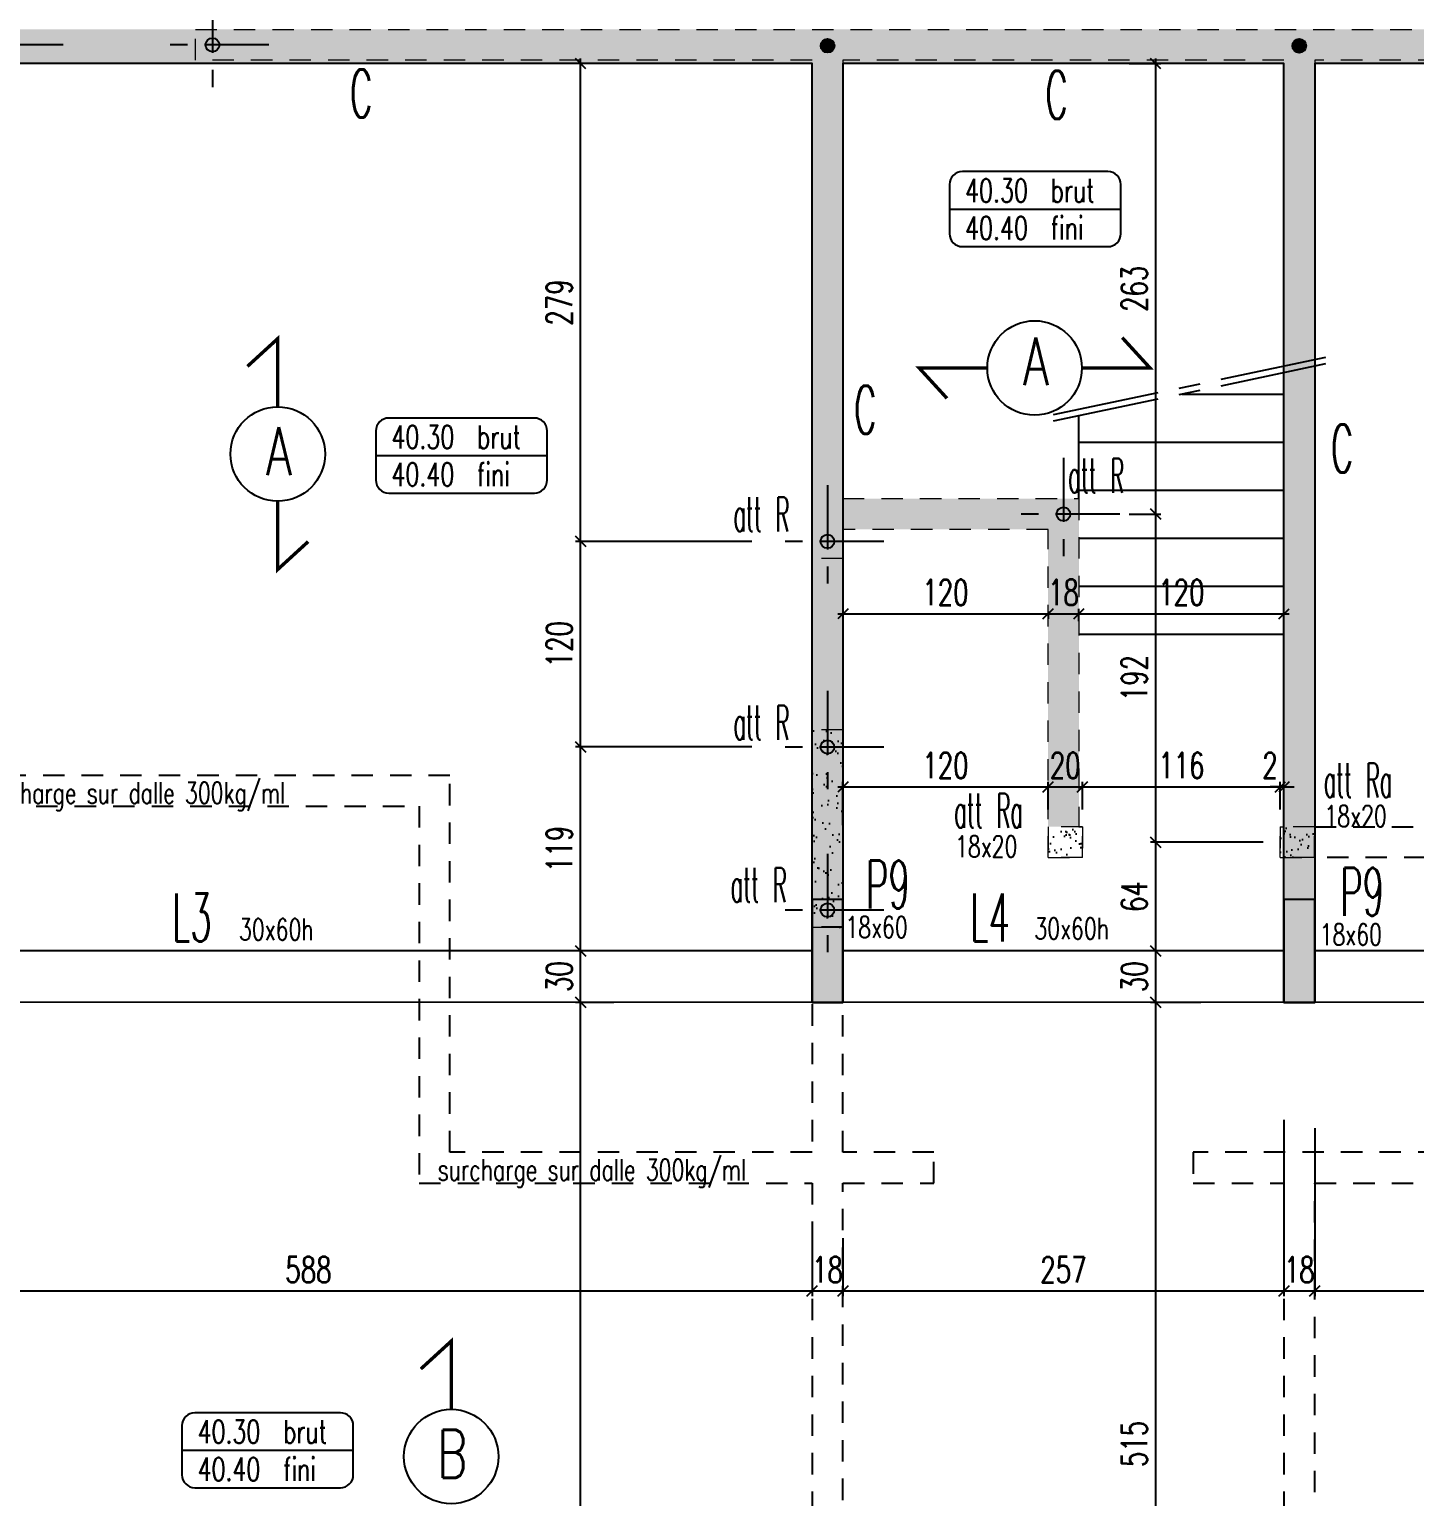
# Model space of a CAD drawing. Extents: x 308 to 437, y -199 to -146.
# Drawn here: x 383.48 to 391.57, y -173.43 to -164.86 of the extents above; entities that cross this region are included whole.
import ezdxf
from ezdxf.enums import TextEntityAlignment as Align

# ---------------------------------------------------------------- set-up
doc = ezdxf.new("R2010")
doc.units = 0
doc.header["$LTSCALE"] = 0.5
doc.header["$MEASUREMENT"] = 0
for name, pattern in [('AXES', [2, 1.25, -0.25, 0.25, -0.25]), ('AXES2', [1.125, 0.75, -0.125, 0.125, -0.125]), ('CACHE', [0.375, 0.25, -0.125]), ('DISCONTINU2', [0.375, 0.25, -0.125])]:
    doc.linetypes.add(name, pattern=pattern)
doc.layers.get('DEFPOINTS').update_dxf_attribs({"linetype": 'CONTINUOUS'})
for name, color, linetype in [('1_AJSA_circulv', 142, 'CONTINUOUS'), ('AXES', 6, 'AXES2'), ('COTATION', 7, 'CONTINUOUS'), ('HABILLAGE', 7, 'CONTINUOUS'), ('MURS', 3, 'CONTINUOUS'), ('PLANCHER', 7, 'CONTINUOUS'), ('POCHAGE', 254, 'CONTINUOUS'), ('POTEAUX', 1, 'CONTINUOUS'), ('POUTRES', 2, 'CONTINUOUS'), ('RAID', 1, 'CONTINUOUS'), ('RDC', 7, 'DISCONTINU2'), ('REPERAGE', 4, 'CONTINUOUS'), ('REPERE-CHAI', 4, 'CONTINUOUS'), ('REPERE-POT', 4, 'CONTINUOUS'), ('REPERE-POUT', 4, 'CONTINUOUS'), ('REPERE-RAID', 4, 'CONTINUOUS'), ('TPFI cloisonsSAAD', 4, 'CONTINUOUS')]:
    doc.layers.add(name, color=color, linetype=linetype)
doc.styles.add('ROMANS8', font='romans.shx', dxfattribs={"width": 0.7})
doc.styles.get("Standard").update_dxf_attribs({"font": 'txt.shx'})
doc.dimstyles.new('COT50 cm', dxfattribs={"dimtxt": 0.15, "dimasz": 0.06, "dimexe": 0.03, "dimexo": 0.1, "dimgap": 0.05, "dimtad": 1, "dimdec": 0, "dimlfac": 100, "dimzin": 0, "dimdsep": 46, "dimtxsty": 'ROMANS8', "dimblk1": 'OBLIQUE', "dimblk2": 'OBLIQUE', "dimsah": 1, "dimcen": 0.03, "dimdle": 0.03, "dimclrt": 1, "dimadec": 0, "dimazin": 0, "dimtfac": 1, "dimtdec": 0, "dimtmove": 0, "dimatfit": 3, "dimfxl": 0, "dimtolj": 1, "dimtzin": 0, "dimlwd": -1, "dimlwe": -1, "dimarcsym": 0})
pattern_1 = [(37.5, (-513.79323, 160.44126), (-0.004409535, 0.134877664), [0, -0.1064, 0, -0.119, 0, -0.11375]), (7.5, (-513.79323, 160.44126), (0.12388437, 0.197550225), [0, -0.0574, 0, -0.0959, 0, -0.03675]), (327.5, (-513.87933, 160.44126), (0.21798993, 0.000396134), [0, -0.035, 0, -0.126, 0, -0.1645]), (317.5, (-513.87933, 160.44126), (0.21042886, 0.06143729), [0, -0.0175, 0, -0.0826, 0, -0.0945])]
pattern_2 = [(37.5, (-455.91923, 156.02126), (-0.004409535, 0.134877664), [0, -0.1064, 0, -0.119, 0, -0.11375]), (7.5, (-455.91923, 156.02126), (0.12388437, 0.197550225), [0, -0.0574, 0, -0.0959, 0, -0.03675]), (327.5, (-456.00533, 156.02126), (0.21798993, 0.000396134), [0, -0.035, 0, -0.126, 0, -0.1645]), (317.5, (-456.00533, 156.02126), (0.21042886, 0.06143729), [0, -0.0175, 0, -0.0826, 0, -0.0945])]

# ---------------------------------------------------------------- blocks, each defined once
blk = doc.blocks.new('139')
at = {"layer": 'HABILLAGE', "color": 7}
blk.add_line((-0.665, 0), (0.665, 0), dxfattribs=at)
at = {"layer": 'HABILLAGE'}
blk.add_lwpolyline([(-0.565, -0.291), (0.565, -0.291, 0.414214), (0.665, -0.191), (0.665, 0.191, 0.414214), (0.565, 0.291), (-0.565, 0.291, 0.414214), (-0.665, 0.191), (-0.665, -0.191, 0.414214)], format="xyb", close=True, dxfattribs=at)
at = {"layer": 'HABILLAGE', "color": 1, "width": 0.7}
for s, p in [('brut', (0.121, 0.054)), ('fini', (0.121, -0.237))]:
    blk.add_text(s, height=0.18, dxfattribs=at).set_placement(p)
for tag, p in [('NIVBRUT', (-0.543, 0.054)), ('NIVFINI', (-0.543, -0.237))]:
    blk.add_attdef(tag, p, '', height=0.18, dxfattribs=at)
blk = doc.blocks.new('_Oblique')
at = {"layer": 'COTATION', "color": 0, "lineweight": -2}
blk.add_line((-0.5, -0.5), (0.5, 0.5), dxfattribs=at)
blk = doc.blocks.new('*D899')
at = {"layer": 'COTATION', "color": 0, "transparency": 16777216}
for p, q in [((384.5227, -163.9856), (403.9997, -163.9856)), ((384.5527, -164.5643), (384.5527, -163.9556)), ((403.9697, -164.7613), (403.9697, -163.9556))]:
    blk.add_line(p, q, dxfattribs=at)
at = {"layer": 'DEFPOINTS', "color": 0, "transparency": 16777216}
for p in [(403.9697, -163.9856), (384.5527, -164.6643), (403.9697, -164.8613)]:
    blk.add_point(p, dxfattribs=at)
at = {"layer": 'COTATION', "color": 0, "transparency": 16777216, "xscale": 0.06, "yscale": 0.06, "zscale": 0.06, "rotation": 180}
blk.add_blockref('_Oblique', (384.5527, -163.9856), dxfattribs=at)
at = {"layer": 'COTATION', "color": 0, "transparency": 16777216, "xscale": 0.06, "yscale": 0.06, "zscale": 0.06}
blk.add_blockref('_Oblique', (403.9697, -163.9856), dxfattribs=at)
at = {"layer": 'COTATION', "color": 1, "transparency": 16777216, "insert": (394.2612, -163.8606), "char_height": 0.15, "attachment_point": 5, "style": 'ROMANS8'}
blk.add_mtext('\\A1;1942', dxfattribs=at)
blk = doc.blocks.new('*D1144')
at = {"layer": 'COTATION', "color": 0, "transparency": 16777216}
for p, q in [((386.7018, -176.7613), (386.7018, -170.5111)), ((386.8963, -170.5411), (386.6718, -170.5411)), ((387.1074, -176.7313), (386.6718, -176.7313))]:
    blk.add_line(p, q, dxfattribs=at)
at = {"layer": 'DEFPOINTS', "color": 0, "transparency": 16777216}
for p in [(386.7018, -170.5411), (386.9963, -170.5411), (387.2074, -176.7313)]:
    blk.add_point(p, dxfattribs=at)
at = {"layer": 'COTATION', "color": 0, "transparency": 16777216, "xscale": 0.06, "yscale": 0.06, "zscale": 0.06}
for p, rotation in [((386.7018, -170.5411), 90), ((386.7018, -176.7313), 270)]:
    blk.add_blockref('_Oblique', p, dxfattribs=dict(at, rotation=rotation))
at = {"layer": 'COTATION', "color": 1, "transparency": 16777216, "insert": (386.5768, -173.6362), "char_height": 0.15, "attachment_point": 5, "rotation": 90, "style": 'ROMANS8'}
blk.add_mtext('\\A1;619', dxfattribs=at)
blk = doc.blocks.new('*D1145')
at = {"layer": 'COTATION', "color": 0, "transparency": 16777216}
for p, q in [((387.0976, -170.2411), (386.6718, -170.2411)), ((386.7018, -170.5711), (386.7018, -170.2111)), ((386.8963, -170.5411), (386.6718, -170.5411))]:
    blk.add_line(p, q, dxfattribs=at)
at = {"layer": 'DEFPOINTS', "color": 0, "transparency": 16777216}
for p in [(386.7018, -170.2411), (387.1976, -170.2411), (386.9963, -170.5411)]:
    blk.add_point(p, dxfattribs=at)
at = {"layer": 'COTATION', "color": 0, "transparency": 16777216, "xscale": 0.06, "yscale": 0.06, "zscale": 0.06}
for p, rotation in [((386.7018, -170.2411), 90), ((386.7018, -170.5411), 270)]:
    blk.add_blockref('_Oblique', p, dxfattribs=dict(at, rotation=rotation))
at = {"layer": 'COTATION', "color": 1, "transparency": 16777216, "insert": (386.5768, -170.3911), "char_height": 0.15, "attachment_point": 5, "rotation": 90, "style": 'ROMANS8'}
blk.add_mtext('\\A1;30', dxfattribs=at)
blk = doc.blocks.new('*D1146')
at = {"layer": 'COTATION', "color": 0, "transparency": 16777216}
for p, q in [((387.7018, -169.0505), (386.6718, -169.0505)), ((386.7018, -170.2711), (386.7018, -169.0205)), ((387.0976, -170.2411), (386.6718, -170.2411))]:
    blk.add_line(p, q, dxfattribs=at)
at = {"layer": 'DEFPOINTS', "color": 0, "transparency": 16777216}
for p in [(386.7018, -169.0505), (387.8136, -169.0505), (387.1976, -170.2411)]:
    blk.add_point(p, dxfattribs=at)
at = {"layer": 'COTATION', "color": 0, "transparency": 16777216, "xscale": 0.06, "yscale": 0.06, "zscale": 0.06}
for p, rotation in [((386.7018, -169.0505), 90), ((386.7018, -170.2411), 270)]:
    blk.add_blockref('_Oblique', p, dxfattribs=dict(at, rotation=rotation))
at = {"layer": 'COTATION', "color": 1, "transparency": 16777216, "insert": (386.5768, -169.6458), "char_height": 0.15, "attachment_point": 5, "rotation": 90, "style": 'ROMANS8'}
blk.add_mtext('\\A1;119', dxfattribs=at)
blk = doc.blocks.new('*D1147')
at = {"layer": 'COTATION', "color": 0, "transparency": 16777216}
for p, q in [((387.7018, -167.8505), (386.6718, -167.8505)), ((386.7018, -169.0805), (386.7018, -167.8205)), ((387.7018, -169.0505), (386.6718, -169.0505))]:
    blk.add_line(p, q, dxfattribs=at)
at = {"layer": 'DEFPOINTS', "color": 0, "transparency": 16777216}
for p in [(386.7018, -167.8505), (387.8136, -167.8505), (387.8136, -169.0505)]:
    blk.add_point(p, dxfattribs=at)
at = {"layer": 'COTATION', "color": 0, "transparency": 16777216, "xscale": 0.06, "yscale": 0.06, "zscale": 0.06}
for p, rotation in [((386.7018, -167.8505), 90), ((386.7018, -169.0505), 270)]:
    blk.add_blockref('_Oblique', p, dxfattribs=dict(at, rotation=rotation))
at = {"layer": 'COTATION', "color": 1, "transparency": 16777216, "insert": (386.5768, -168.4505), "char_height": 0.15, "attachment_point": 5, "rotation": 90, "style": 'ROMANS8'}
blk.add_mtext('\\A1;120', dxfattribs=at)
blk = doc.blocks.new('*D1148')
at = {"layer": 'COTATION', "color": 0, "transparency": 16777216}
for p, q in [((386.7018, -167.8805), (386.7018, -165.0313)), ((387.4538, -165.0613), (386.6718, -165.0613)), ((387.7018, -167.8505), (386.6718, -167.8505))]:
    blk.add_line(p, q, dxfattribs=at)
at = {"layer": 'DEFPOINTS', "color": 0, "transparency": 16777216}
for p in [(386.7018, -165.0613), (387.5538, -165.0613), (387.8136, -167.8505)]:
    blk.add_point(p, dxfattribs=at)
at = {"layer": 'COTATION', "color": 0, "transparency": 16777216, "xscale": 0.06, "yscale": 0.06, "zscale": 0.06}
for p, rotation in [((386.7018, -165.0613), 90), ((386.7018, -167.8505), 270)]:
    blk.add_blockref('_Oblique', p, dxfattribs=dict(at, rotation=rotation))
at = {"layer": 'COTATION', "color": 1, "transparency": 16777216, "insert": (386.5768, -166.4559), "char_height": 0.15, "attachment_point": 5, "rotation": 90, "style": 'ROMANS8'}
blk.add_mtext('\\A1;279', dxfattribs=at)
blk = doc.blocks.new('*D1154')
at = {"layer": 'COTATION', "color": 0, "transparency": 16777216}
for p, q in [((390.0585, -175.7263), (390.0585, -170.5113)), ((390.3221, -170.5413), (390.0285, -170.5413)), ((389.8769, -175.6963), (390.0885, -175.6963))]:
    blk.add_line(p, q, dxfattribs=at)
at = {"layer": 'DEFPOINTS', "color": 0, "transparency": 16777216}
for p in [(390.0585, -170.5413), (390.4221, -170.5413), (389.7769, -175.6963)]:
    blk.add_point(p, dxfattribs=at)
at = {"layer": 'COTATION', "color": 0, "transparency": 16777216, "xscale": 0.06, "yscale": 0.06, "zscale": 0.06}
for p, rotation in [((390.0585, -170.5413), 90), ((390.0585, -175.6963), 270)]:
    blk.add_blockref('_Oblique', p, dxfattribs=dict(at, rotation=rotation))
at = {"layer": 'COTATION', "color": 1, "transparency": 16777216, "insert": (389.9335, -173.1188), "char_height": 0.15, "attachment_point": 5, "rotation": 90, "style": 'ROMANS8'}
blk.add_mtext('\\A1;515', dxfattribs=at)
blk = doc.blocks.new('*D1155')
at = {"layer": 'COTATION', "color": 0, "transparency": 16777216}
for p, q in [((390.4069, -170.2413), (390.0285, -170.2413)), ((390.0585, -170.5713), (390.0585, -170.2113)), ((390.3221, -170.5413), (390.0285, -170.5413))]:
    blk.add_line(p, q, dxfattribs=at)
at = {"layer": 'DEFPOINTS', "color": 0, "transparency": 16777216}
for p in [(390.0585, -170.2413), (390.5069, -170.2413), (390.4221, -170.5413)]:
    blk.add_point(p, dxfattribs=at)
at = {"layer": 'COTATION', "color": 0, "transparency": 16777216, "xscale": 0.06, "yscale": 0.06, "zscale": 0.06}
for p, rotation in [((390.0585, -170.2413), 90), ((390.0585, -170.5413), 270)]:
    blk.add_blockref('_Oblique', p, dxfattribs=dict(at, rotation=rotation))
at = {"layer": 'COTATION', "color": 1, "transparency": 16777216, "insert": (389.9335, -170.3913), "char_height": 0.15, "attachment_point": 5, "rotation": 90, "style": 'ROMANS8'}
blk.add_mtext('\\A1;30', dxfattribs=at)
blk = doc.blocks.new('*D1156')
at = {"layer": 'COTATION', "color": 0, "transparency": 16777216}
for p, q in [((390.0585, -170.2713), (390.0585, -169.5763)), ((390.6856, -169.6063), (390.0285, -169.6063)), ((390.4069, -170.2413), (390.0285, -170.2413))]:
    blk.add_line(p, q, dxfattribs=at)
at = {"layer": 'DEFPOINTS', "color": 0, "transparency": 16777216}
for p in [(390.0585, -169.6063), (390.7856, -169.6063), (390.5069, -170.2413)]:
    blk.add_point(p, dxfattribs=at)
at = {"layer": 'COTATION', "color": 0, "transparency": 16777216, "xscale": 0.06, "yscale": 0.06, "zscale": 0.06}
for p, rotation in [((390.0585, -169.6063), 90), ((390.0585, -170.2413), 270)]:
    blk.add_blockref('_Oblique', p, dxfattribs=dict(at, rotation=rotation))
at = {"layer": 'COTATION', "color": 1, "transparency": 16777216, "insert": (389.9335, -169.9238), "char_height": 0.15, "attachment_point": 5, "rotation": 90, "style": 'ROMANS8'}
blk.add_mtext('\\A1;64', dxfattribs=at)
blk = doc.blocks.new('*D1157')
at = {"layer": 'COTATION', "color": 0, "transparency": 16777216}
for p, q in [((389.9041, -167.6905), (390.0885, -167.6905)), ((390.0585, -169.6363), (390.0585, -167.6605)), ((390.6856, -169.6063), (390.0285, -169.6063))]:
    blk.add_line(p, q, dxfattribs=at)
at = {"layer": 'DEFPOINTS', "color": 0, "transparency": 16777216}
for p in [(389.8041, -167.6905), (390.0585, -167.6905), (390.7856, -169.6063)]:
    blk.add_point(p, dxfattribs=at)
at = {"layer": 'COTATION', "color": 0, "transparency": 16777216, "xscale": 0.06, "yscale": 0.06, "zscale": 0.06}
for p, rotation in [((390.0585, -167.6905), 90), ((390.0585, -169.6063), 270)]:
    blk.add_blockref('_Oblique', p, dxfattribs=dict(at, rotation=rotation))
at = {"layer": 'COTATION', "color": 1, "transparency": 16777216, "insert": (389.9335, -168.6484), "char_height": 0.15, "attachment_point": 5, "rotation": 90, "style": 'ROMANS8'}
blk.add_mtext('\\A1;192', dxfattribs=at)
blk = doc.blocks.new('*D1158')
at = {"layer": 'COTATION', "color": 0, "transparency": 16777216}
for p, q in [((390.0585, -167.7205), (390.0585, -165.0313)), ((389.9041, -165.0613), (390.0885, -165.0613)), ((389.9041, -167.6905), (390.0885, -167.6905))]:
    blk.add_line(p, q, dxfattribs=at)
at = {"layer": 'DEFPOINTS', "color": 0, "transparency": 16777216}
for p in [(389.8041, -165.0613), (390.0585, -165.0613), (389.8041, -167.6905)]:
    blk.add_point(p, dxfattribs=at)
at = {"layer": 'COTATION', "color": 0, "transparency": 16777216, "xscale": 0.06, "yscale": 0.06, "zscale": 0.06}
for p, rotation in [((390.0585, -165.0613), 90), ((390.0585, -167.6905), 270)]:
    blk.add_blockref('_Oblique', p, dxfattribs=dict(at, rotation=rotation))
at = {"layer": 'COTATION', "color": 1, "transparency": 16777216, "insert": (389.9335, -166.3759), "char_height": 0.15, "attachment_point": 5, "rotation": 90, "style": 'ROMANS8'}
blk.add_mtext('\\A1;263', dxfattribs=at)
blk = doc.blocks.new('*D1325')
at = {"layer": 'COTATION', "color": 0, "transparency": 16777216}
for p, q in [((390.9866, -171.2755), (390.9866, -172.2566)), ((396.89, -172.0406), (396.89, -172.2566)), ((396.92, -172.2266), (390.9566, -172.2266))]:
    blk.add_line(p, q, dxfattribs=at)
at = {"layer": 'DEFPOINTS', "color": 0, "transparency": 16777216}
for p in [(390.9866, -171.1755), (396.89, -171.9406), (390.9866, -172.2266)]:
    blk.add_point(p, dxfattribs=at)
at = {"layer": 'COTATION', "color": 0, "transparency": 16777216, "xscale": 0.06, "yscale": 0.06, "zscale": 0.06, "rotation": 180}
blk.add_blockref('_Oblique', (390.9866, -172.2266), dxfattribs=at)
at = {"layer": 'COTATION', "color": 0, "transparency": 16777216, "xscale": 0.06, "yscale": 0.06, "zscale": 0.06}
blk.add_blockref('_Oblique', (396.89, -172.2266), dxfattribs=at)
at = {"layer": 'COTATION', "color": 1, "transparency": 16777216, "insert": (393.9383, -172.1016), "char_height": 0.15, "attachment_point": 5, "style": 'ROMANS8'}
blk.add_mtext('\\A1;590', dxfattribs=at)
blk = doc.blocks.new('*D1326')
at = {"layer": 'COTATION', "color": 0, "transparency": 16777216}
for p, q in [((390.8065, -171.2266), (390.8065, -172.2566)), ((390.9866, -171.2755), (390.9866, -172.2566)), ((391.0166, -172.2266), (390.7765, -172.2266))]:
    blk.add_line(p, q, dxfattribs=at)
at = {"layer": 'DEFPOINTS', "color": 0, "transparency": 16777216}
for p in [(390.8065, -171.095), (390.9866, -171.1755), (390.8065, -172.2266)]:
    blk.add_point(p, dxfattribs=at)
at = {"layer": 'COTATION', "color": 0, "transparency": 16777216, "xscale": 0.06, "yscale": 0.06, "zscale": 0.06, "rotation": 180}
blk.add_blockref('_Oblique', (390.8065, -172.2266), dxfattribs=at)
at = {"layer": 'COTATION', "color": 0, "transparency": 16777216, "xscale": 0.06, "yscale": 0.06, "zscale": 0.06}
blk.add_blockref('_Oblique', (390.9866, -172.2266), dxfattribs=at)
at = {"layer": 'COTATION', "color": 1, "transparency": 16777216, "insert": (390.8966, -172.1016), "char_height": 0.15, "attachment_point": 5, "style": 'ROMANS8'}
blk.add_mtext('\\A1;18', dxfattribs=at)
blk = doc.blocks.new('*D1327')
at = {"layer": 'COTATION', "color": 0, "transparency": 16777216}
for p, q in [((390.8065, -171.2266), (390.8065, -172.2566)), ((388.2328, -171.9174), (388.2328, -172.2566)), ((390.8365, -172.2266), (388.2028, -172.2266))]:
    blk.add_line(p, q, dxfattribs=at)
at = {"layer": 'DEFPOINTS', "color": 0, "transparency": 16777216}
for p in [(390.8065, -171.095), (388.2328, -171.8174), (388.2328, -172.2266)]:
    blk.add_point(p, dxfattribs=at)
at = {"layer": 'COTATION', "color": 0, "transparency": 16777216, "xscale": 0.06, "yscale": 0.06, "zscale": 0.06, "rotation": 180}
blk.add_blockref('_Oblique', (388.2328, -172.2266), dxfattribs=at)
at = {"layer": 'COTATION', "color": 0, "transparency": 16777216, "xscale": 0.06, "yscale": 0.06, "zscale": 0.06}
blk.add_blockref('_Oblique', (390.8065, -172.2266), dxfattribs=at)
at = {"layer": 'COTATION', "color": 1, "transparency": 16777216, "insert": (389.5196, -172.1016), "char_height": 0.15, "attachment_point": 5, "style": 'ROMANS8'}
blk.add_mtext('\\A1;257', dxfattribs=at)
blk = doc.blocks.new('*D1328')
at = {"layer": 'COTATION', "color": 0, "transparency": 16777216}
for p, q in [((388.0528, -171.9459), (388.0528, -172.2566)), ((388.2328, -171.9174), (388.2328, -172.2566)), ((388.2628, -172.2266), (388.0228, -172.2266))]:
    blk.add_line(p, q, dxfattribs=at)
at = {"layer": 'DEFPOINTS', "color": 0, "transparency": 16777216}
for p in [(388.2328, -171.8174), (388.0528, -171.8459), (388.0528, -172.2266)]:
    blk.add_point(p, dxfattribs=at)
at = {"layer": 'COTATION', "color": 0, "transparency": 16777216, "xscale": 0.06, "yscale": 0.06, "zscale": 0.06, "rotation": 180}
blk.add_blockref('_Oblique', (388.0528, -172.2266), dxfattribs=at)
at = {"layer": 'COTATION', "color": 0, "transparency": 16777216, "xscale": 0.06, "yscale": 0.06, "zscale": 0.06}
blk.add_blockref('_Oblique', (388.2328, -172.2266), dxfattribs=at)
at = {"layer": 'COTATION', "color": 1, "transparency": 16777216, "insert": (388.1428, -172.1016), "char_height": 0.15, "attachment_point": 5, "style": 'ROMANS8'}
blk.add_mtext('\\A1;18', dxfattribs=at)
blk = doc.blocks.new('*D1329')
at = {"layer": 'COTATION', "color": 0, "transparency": 16777216}
for p, q in [((388.0528, -171.9459), (388.0528, -172.2566)), ((382.1729, -172.0955), (382.1729, -172.2566)), ((388.0828, -172.2266), (382.1429, -172.2266))]:
    blk.add_line(p, q, dxfattribs=at)
at = {"layer": 'DEFPOINTS', "color": 0, "transparency": 16777216}
for p in [(388.0528, -171.8459), (382.1729, -171.9955), (382.1729, -172.2266)]:
    blk.add_point(p, dxfattribs=at)
at = {"layer": 'COTATION', "color": 0, "transparency": 16777216, "xscale": 0.06, "yscale": 0.06, "zscale": 0.06, "rotation": 180}
blk.add_blockref('_Oblique', (382.1729, -172.2266), dxfattribs=at)
at = {"layer": 'COTATION', "color": 0, "transparency": 16777216, "xscale": 0.06, "yscale": 0.06, "zscale": 0.06}
blk.add_blockref('_Oblique', (388.0528, -172.2266), dxfattribs=at)
at = {"layer": 'COTATION', "color": 1, "transparency": 16777216, "insert": (385.1128, -172.1016), "char_height": 0.15, "attachment_point": 5, "style": 'ROMANS8'}
blk.add_mtext('\\A1;588', dxfattribs=at)
blk = doc.blocks.new('*D1404')
at = {"layer": 'COTATION', "color": 0, "transparency": 16777216}
for p, q in [((388.2028, -169.2834), (389.4597, -169.2834)), ((388.2328, -169.5063), (388.2328, -169.2534)), ((389.4297, -169.4163), (389.4297, -169.2534))]:
    blk.add_line(p, q, dxfattribs=at)
at = {"layer": 'DEFPOINTS', "color": 0, "transparency": 16777216}
for p in [(389.4297, -169.2834), (389.4297, -169.5163), (388.2328, -169.6063)]:
    blk.add_point(p, dxfattribs=at)
at = {"layer": 'COTATION', "color": 0, "transparency": 16777216, "xscale": 0.06, "yscale": 0.06, "zscale": 0.06, "rotation": 180}
blk.add_blockref('_Oblique', (388.2328, -169.2834), dxfattribs=at)
at = {"layer": 'COTATION', "color": 0, "transparency": 16777216, "xscale": 0.06, "yscale": 0.06, "zscale": 0.06}
blk.add_blockref('_Oblique', (389.4297, -169.2834), dxfattribs=at)
at = {"layer": 'COTATION', "color": 1, "transparency": 16777216, "insert": (388.8312, -169.1584), "char_height": 0.15, "attachment_point": 5, "style": 'ROMANS8'}
blk.add_mtext('\\A1;120', dxfattribs=at)
blk = doc.blocks.new('*D1405')
at = {"layer": 'COTATION', "color": 0, "transparency": 16777216}
for p, q in [((389.3997, -169.2834), (389.6606, -169.2834)), ((389.4297, -169.4163), (389.4297, -169.2534)), ((389.6306, -169.4163), (389.6306, -169.2534))]:
    blk.add_line(p, q, dxfattribs=at)
at = {"layer": 'DEFPOINTS', "color": 0, "transparency": 16777216}
for p in [(389.6306, -169.2834), (389.4297, -169.5163), (389.6306, -169.5163)]:
    blk.add_point(p, dxfattribs=at)
at = {"layer": 'COTATION', "color": 0, "transparency": 16777216, "xscale": 0.06, "yscale": 0.06, "zscale": 0.06, "rotation": 180}
blk.add_blockref('_Oblique', (389.4297, -169.2834), dxfattribs=at)
at = {"layer": 'COTATION', "color": 0, "transparency": 16777216, "xscale": 0.06, "yscale": 0.06, "zscale": 0.06}
blk.add_blockref('_Oblique', (389.6306, -169.2834), dxfattribs=at)
at = {"layer": 'COTATION', "color": 1, "transparency": 16777216, "insert": (389.5302, -169.1584), "char_height": 0.15, "attachment_point": 5, "style": 'ROMANS8'}
blk.add_mtext('\\A1;20', dxfattribs=at)
blk = doc.blocks.new('*D1406')
at = {"layer": 'COTATION', "color": 0, "transparency": 16777216}
for p, q in [((389.6006, -169.2834), (390.8156, -169.2834)), ((389.6306, -169.4163), (389.6306, -169.2534)), ((390.7856, -169.4163), (390.7856, -169.2534))]:
    blk.add_line(p, q, dxfattribs=at)
at = {"layer": 'DEFPOINTS', "color": 0, "transparency": 16777216}
for p in [(390.7856, -169.2834), (389.6306, -169.5163), (390.7856, -169.5163)]:
    blk.add_point(p, dxfattribs=at)
at = {"layer": 'COTATION', "color": 0, "transparency": 16777216, "xscale": 0.06, "yscale": 0.06, "zscale": 0.06, "rotation": 180}
blk.add_blockref('_Oblique', (389.6306, -169.2834), dxfattribs=at)
at = {"layer": 'COTATION', "color": 0, "transparency": 16777216, "xscale": 0.06, "yscale": 0.06, "zscale": 0.06}
blk.add_blockref('_Oblique', (390.7856, -169.2834), dxfattribs=at)
at = {"layer": 'COTATION', "color": 1, "transparency": 16777216, "insert": (390.2081, -169.1584), "char_height": 0.15, "attachment_point": 5, "style": 'ROMANS8'}
blk.add_mtext('\\A1;116', dxfattribs=at)
blk = doc.blocks.new('*D1407')
at = {"layer": 'COTATION', "color": 0, "transparency": 16777216}
for p, q in [((390.7856, -169.2834), (390.7256, -169.2834)), ((390.7856, -169.4163), (390.7856, -169.2534)), ((390.7856, -169.2834), (390.8065, -169.2834)), ((390.8065, -169.4163), (390.8065, -169.2534)), ((390.8065, -169.2834), (390.8665, -169.2834))]:
    blk.add_line(p, q, dxfattribs=at)
at = {"layer": 'DEFPOINTS', "color": 0, "transparency": 16777216}
for p in [(390.8065, -169.2834), (390.7856, -169.5163), (390.8065, -169.5163)]:
    blk.add_point(p, dxfattribs=at)
at = {"layer": 'COTATION', "color": 0, "transparency": 16777216, "xscale": 0.06, "yscale": 0.06, "zscale": 0.06}
blk.add_blockref('_Oblique', (390.7856, -169.2834), dxfattribs=at)
at = {"layer": 'COTATION', "color": 0, "transparency": 16777216, "xscale": 0.06, "yscale": 0.06, "zscale": 0.06, "rotation": 180}
blk.add_blockref('_Oblique', (390.8065, -169.2834), dxfattribs=at)
at = {"layer": 'COTATION', "color": 1, "transparency": 16777216, "insert": (390.7256, -169.1584), "char_height": 0.15, "attachment_point": 5, "style": 'ROMANS8'}
blk.add_mtext('\\A1;2', dxfattribs=at)
blk = doc.blocks.new('*D1408')
at = {"layer": 'COTATION', "color": 0, "transparency": 16777216}
for p, q in [((388.2028, -168.2731), (389.4597, -168.2731)), ((388.2328, -168.2595), (388.2328, -168.3031)), ((389.4297, -168.2595), (389.4297, -168.3031))]:
    blk.add_line(p, q, dxfattribs=at)
at = {"layer": 'DEFPOINTS', "color": 0, "transparency": 16777216}
for p in [(388.2328, -168.1595), (389.4297, -168.1595), (389.4297, -168.2731)]:
    blk.add_point(p, dxfattribs=at)
at = {"layer": 'COTATION', "color": 0, "transparency": 16777216, "xscale": 0.06, "yscale": 0.06, "zscale": 0.06, "rotation": 180}
blk.add_blockref('_Oblique', (388.2328, -168.2731), dxfattribs=at)
at = {"layer": 'COTATION', "color": 0, "transparency": 16777216, "xscale": 0.06, "yscale": 0.06, "zscale": 0.06}
blk.add_blockref('_Oblique', (389.4297, -168.2731), dxfattribs=at)
at = {"layer": 'COTATION', "color": 1, "transparency": 16777216, "insert": (388.8312, -168.1481), "char_height": 0.15, "attachment_point": 5, "style": 'ROMANS8'}
blk.add_mtext('\\A1;120', dxfattribs=at)
blk = doc.blocks.new('*D1409')
at = {"layer": 'COTATION', "color": 0, "transparency": 16777216}
for p, q in [((389.3997, -168.2731), (389.6397, -168.2731)), ((389.4297, -168.2595), (389.4297, -168.3031)), ((389.6097, -168.3151), (389.6097, -168.2431))]:
    blk.add_line(p, q, dxfattribs=at)
at = {"layer": 'DEFPOINTS', "color": 0, "transparency": 16777216}
for p in [(389.4297, -168.1595), (389.6097, -168.2731), (389.6097, -168.4151)]:
    blk.add_point(p, dxfattribs=at)
at = {"layer": 'COTATION', "color": 0, "transparency": 16777216, "xscale": 0.06, "yscale": 0.06, "zscale": 0.06, "rotation": 180}
blk.add_blockref('_Oblique', (389.4297, -168.2731), dxfattribs=at)
at = {"layer": 'COTATION', "color": 0, "transparency": 16777216, "xscale": 0.06, "yscale": 0.06, "zscale": 0.06}
blk.add_blockref('_Oblique', (389.6097, -168.2731), dxfattribs=at)
at = {"layer": 'COTATION', "color": 1, "transparency": 16777216, "insert": (389.5197, -168.1481), "char_height": 0.15, "attachment_point": 5, "style": 'ROMANS8'}
blk.add_mtext('\\A1;18', dxfattribs=at)
blk = doc.blocks.new('*D1410')
at = {"layer": 'COTATION', "color": 0, "transparency": 16777216}
for p, q in [((389.5797, -168.2731), (390.8365, -168.2731)), ((389.6097, -168.3151), (389.6097, -168.2431)), ((390.8065, -168.353), (390.8065, -168.2431))]:
    blk.add_line(p, q, dxfattribs=at)
at = {"layer": 'DEFPOINTS', "color": 0, "transparency": 16777216}
for p in [(390.8065, -168.2731), (389.6097, -168.4151), (390.8065, -168.453)]:
    blk.add_point(p, dxfattribs=at)
at = {"layer": 'COTATION', "color": 0, "transparency": 16777216, "xscale": 0.06, "yscale": 0.06, "zscale": 0.06, "rotation": 180}
blk.add_blockref('_Oblique', (389.6097, -168.2731), dxfattribs=at)
at = {"layer": 'COTATION', "color": 0, "transparency": 16777216, "xscale": 0.06, "yscale": 0.06, "zscale": 0.06}
blk.add_blockref('_Oblique', (390.8065, -168.2731), dxfattribs=at)
at = {"layer": 'COTATION', "color": 1, "transparency": 16777216, "insert": (390.2081, -168.1481), "char_height": 0.15, "attachment_point": 5, "style": 'ROMANS8'}
blk.add_mtext('\\A1;120', dxfattribs=at)
blk = doc.blocks.new('A$C6B096A38')
at = {"layer": 'POCHAGE'}
h = blk.add_hatch(dxfattribs=at)
h.set_pattern_fill('AR-SAND', color=0, scale=0.07)
h.set_pattern_definition(pattern_1)
h.paths.add_polyline_path([(43.5138, -7.1593), (42.1366, -7.1593), (42.1366, -4.6), (44.7104, -4.6), (44.7104, -9.075), (44.8905, -9.075), (44.8905, -4.6), (50.7938, -4.6), (50.7938, -9.28), (50.9738, -9.28), (50.9738, -4.6), (54.6925, -4.6), (54.6924, -7.3053), (54.8725, -7.3053), (54.8725, -4.62), (57.6737, -4.62), (57.6737, -11.185), (57.8734, -11.185), (57.8738, -4.42), (38.3569, -4.42), (38.3569, -4.6), (41.9566, -4.6), (41.9566, -7.5093), (42.1366, -7.5093), (42.1366, -7.3393), (43.3338, -7.3393), (43.3338, -9.075), (43.5138, -9.075)])
h = blk.add_hatch(dxfattribs=at)
h.set_pattern_fill('AR-SAND', color=0, scale=0.07)
h.set_pattern_definition(pattern_1)
h.paths.add_polyline_path([(42.1366, -8.5093), (41.9566, -8.5093), (41.9566, -9.6614), (42.1366, -9.6614)])
h = blk.add_hatch(dxfattribs=at)
h.set_pattern_fill('AR-SAND', color=0, scale=0.07)
h.set_pattern_definition(pattern_2)
h.paths.add_polyline_path([(43.5348, -9.075), (43.3338, -9.075), (43.3338, -9.255), (43.5348, -9.255)])
h = blk.add_hatch(dxfattribs=at)
h.set_pattern_fill('AR-SAND', color=0, scale=0.07)
h.set_pattern_definition(pattern_1)
h.paths.add_polyline_path([(43.3341, -9.075), (43.3341, -9.255), (43.5348, -9.255), (43.5348, -9.075)])
h = blk.add_hatch(dxfattribs=at)
h.set_pattern_fill('AR-SAND', color=0, scale=0.07)
h.set_pattern_definition(pattern_1)
h.paths.add_polyline_path([(44.8905, -9.075), (44.7104, -9.075), (44.7104, -9.075), (44.6898, -9.075), (44.6898, -9.255), (44.8905, -9.255)])
h = blk.add_hatch(dxfattribs=at)
h.set_pattern_fill('AR-SAND', color=0, scale=0.07)
h.set_pattern_definition(pattern_2)
h.paths.add_polyline_path([(44.6898, -9.255), (44.8905, -9.255), (44.8905, -9.075), (44.6898, -9.075)])
at = {"layer": 'AXES', "color": 1}
for p, q in [((38.4568, -4.1819), (38.4568, -4.8397)), ((37.5858, -4.51), (36.928, -4.51)), ((38.7857, -4.5108), (38.128, -4.5108)), ((43.4241, -6.9204), (43.4241, -7.5781)), ((42.0466, -7.0804), (42.0466, -7.7381)), ((43.753, -7.2493), (43.0952, -7.2493)), ((42.3755, -7.4093), (41.7177, -7.4093)), ((42.0466, -8.2804), (42.0466, -8.9381)), ((42.3755, -8.6093), (41.7177, -8.6093)), ((42.0466, -9.2325), (42.0466, -9.8902)), ((42.3755, -9.5614), (41.7177, -9.5614))]:
    blk.add_line(p, q, dxfattribs=at)
at = {"layer": 'RAID'}
for centre in [(38.4568, -4.5108), (43.4241, -7.2493), (42.0466, -7.4093), (42.0466, -8.6093), (42.0466, -9.5614)]:
    blk.add_circle(centre, 0.04, dxfattribs=at)
at = {"layer": 'RDC', "linetype": 'CACHE', "lineweight": 15}
blk.add_lwpolyline([(50.7938, -4.6), (44.8905, -4.6), (44.8905, -9.255), (44.6898, -9.255), (44.6898, -9.075), (44.7104, -9.075), (44.7104, -4.6), (42.1366, -4.6), (42.1366, -7.1593), (43.5138, -7.1593), (43.5138, -9.075), (43.5348, -9.075), (43.5348, -9.255), (43.3338, -9.255), (43.3338, -7.3393), (42.1366, -7.3393), (42.1366, -7.5093), (41.9566, -7.5093), (41.9566, -4.6), (38.3569, -4.6), (38.3569, -4.42), (57.8738, -4.42)], dxfattribs=at)
blk.add_lwpolyline([(42.1366, -8.5093), (41.9566, -8.5093), (41.9566, -9.6614), (42.1366, -9.6614)], close=True, dxfattribs=at)
at = {"layer": 'RDC', "color": 1, "linetype": 'CACHE', "lineweight": 15}
for points in [[(43.3338, -9.075), (43.3338, -9.255), (43.5348, -9.255), (43.5348, -9.075)], [(44.6898, -9.075), (44.6898, -9.255), (44.8905, -9.255), (44.8905, -9.075)]]:
    blk.add_lwpolyline(points, close=True, dxfattribs=at)

msp = doc.modelspace()

# ---------------------------------------------------------------- hatches: boundary and pattern name
at = {"layer": 'POCHAGE'}
h = msp.add_hatch(color=256, dxfattribs=at)
h.dxf.hatch_style = 1
edge = h.paths.add_edge_path(flags=16)
edge.add_arc((396.9697, -164.9585), 0.04, 0, 360)
edge = h.paths.add_edge_path(flags=16)
edge.add_arc((400.8684, -164.9598), 0.04, 0, 360)
edge = h.paths.add_edge_path(flags=16)
edge.add_arc((400.8684, -167.5416), 0.04, 0, 360)
edge = h.paths.add_edge_path(flags=16)
edge.add_arc((402.3696, -166.5416), 0.04, 0, 360)
edge = h.paths.add_edge_path(flags=16)
edge.add_arc((402.3667, -167.5416), 0.04, 0, 360)
edge = h.paths.add_edge_path(flags=16)
edge.add_arc((403.8697, -164.9598), 0.04, 0, 360)
edge = h.paths.add_edge_path(flags=16)
edge.add_arc((402.3663, -168.586), 0.04, 0, 360)
edge = h.paths.add_edge_path(flags=16)
edge.add_arc((400.8684, -171.5263), 0.04, 0, 360)
edge = h.paths.add_edge_path(flags=16)
edge.add_arc((402.4647, -171.5268), 0.04, 0, 360)
edge = h.paths.add_edge_path(flags=16)
edge.add_arc((390.8965, -164.9575), 0.04, 0, 360)
edge = h.paths.add_edge_path(flags=16)
edge.add_arc((403.8897, -171.5263), 0.04, 0, 360)
edge = h.paths.add_edge_path(flags=16)
edge.add_arc((388.1428, -164.957), 0.04, 0, 360)
edge = h.paths.add_edge_path(flags=16)
edge.add_arc((382.0807, -164.9559), 0.04, 0, 360)
edge = h.paths.add_edge_path(flags=16)
edge.add_arc((382.0811, -162.7541), 0.04, 0, 360)
h.paths.add_polyline_path([(400.9684, -167.4516), (400.9687, -167.4516), (400.9687, -165.0612), (400.9687, -165.0613), (403.7696, -165.0613), (403.7696, -169.9609), (402.4592, -169.9609), (402.4592, -169.8409), (402.2793, -169.8409), (402.2793, -170.141), (403.7696, -170.141), (403.7696, -171.6263), (403.969, -171.6263), (403.969, -171.621), (403.9699, -164.8613), (382.173, -164.8613), (382.1728, -162.6513), (375.273, -162.6513), (375.273, -162.8513), (381.973, -162.8513), (381.9728, -169.9414), (382.1728, -169.9413), (382.173, -165.0613), (388.0528, -165.0613), (388.0528, -169.9412), (388.2328, -169.9412), (388.2328, -165.0613), (390.8066, -165.0613), (390.8065, -169.9412), (390.9866, -169.9412), (390.9866, -165.0613), (396.8899, -165.0613), (396.8899, -170.9414), (397.0699, -170.9414), (397.0699, -165.0613), (400.7886, -165.0614), (400.7886, -171.6264), (402.5637, -171.6263), (402.5637, -171.4463), (400.9687, -171.4463), (400.9687, -167.6316), (400.9684, -167.6316)])
h.paths.add_polyline_path([(402.2763, -167.4516), (402.2763, -167.6317), (402.2767, -167.6317), (402.2766, -168.685), (402.4566, -168.685), (402.4566, -166.4416), (402.2767, -166.4416), (402.2767, -167.4516)])
at = {"layer": 'POTEAUX'}
h = msp.add_hatch(color=256, dxfattribs=at)
h.dxf.hatch_style = 1
h.paths.add_polyline_path([(388.2328, -169.9412), (388.0528, -169.9412), (388.0528, -170.5412), (388.2328, -170.5412)])
h = msp.add_hatch(color=256, dxfattribs=at)
h.dxf.hatch_style = 1
h.paths.add_polyline_path([(390.9866, -169.9412), (390.8065, -169.9412), (390.8065, -170.5412), (390.9866, -170.5412)])
at = {"layer": 'RAID'}
for points in [[(388.1028, -164.957, -1), (388.1828, -164.957, -1)], [(390.8565, -164.9575, -1), (390.9365, -164.9575, -1)]]:
    msp.add_hatch(color=256, dxfattribs=at).paths.add_polyline_path(points)

# ---------------------------------------------------------------- linework, layer by layer
at = {"layer": '1_AJSA_circulv', "linetype": 'AXES'}
for p, q in [((391.0501, -166.7775), (389.4165, -167.1211)), ((391.0501, -166.8146), (389.4165, -167.1582))]:
    msp.add_line(p, q, dxfattribs=at)
at = {"layer": '1_AJSA_circulv', "ltscale": 10}
for p, q in [((390.2101, -166.9913), (390.8063, -166.9913)), ((389.6097, -167.6005), (389.6097, -167.1175)), ((389.6099, -167.2713), (390.8063, -167.2713)), ((389.6099, -167.5513), (390.8063, -167.5513)), ((389.6099, -167.8313), (390.8063, -167.8313)), ((389.6099, -168.1113), (390.8063, -168.1113)), ((389.6099, -168.3913), (390.8063, -168.3913))]:
    msp.add_line(p, q, dxfattribs=at)
at = {"layer": 'MURS'}
msp.add_lwpolyline([(400.7886, -165.0614), (397.0699, -165.0613), (397.0699, -171.5412), (396.8899, -171.5412), (396.8899, -165.0613), (390.9866, -165.0613), (390.9866, -170.5412), (390.8064, -170.5412), (390.8066, -165.0613), (388.2328, -165.0613), (388.2328, -170.5412), (388.0528, -170.5412), (388.0528, -165.0613), (382.173, -165.0613)], dxfattribs=at)
at = {"layer": 'PLANCHER', "color": 1, "const_width": 0.02}
for points in [[(384.9338, -167.0646), (384.9338, -166.6665), (384.7566, -166.8288)], [(389.6271, -166.838), (390.0252, -166.838), (389.8629, -166.6608)], [(389.0758, -166.838), (388.6777, -166.838), (388.84, -167.0152)], [(384.9338, -167.6159), (384.9338, -168.014), (385.111, -167.8517)], [(385.9462, -172.9169), (385.9462, -172.5188), (385.769, -172.6811)]]:
    msp.add_lwpolyline(points, dxfattribs=at)
at = {"layer": 'PLANCHER', "color": 1}
for centre in [(389.3514, -166.838), (384.9338, -167.3402), (385.9462, -173.1925)]:
    msp.add_circle(centre, 0.2757, dxfattribs=at)
at = {"layer": 'POTEAUX'}
for points in [[(388.2328, -169.9412), (388.0528, -169.9412), (388.0528, -170.5412), (388.2328, -170.5412)], [(390.9866, -169.9412), (390.8065, -169.9412), (390.8065, -170.5412), (390.9866, -170.5412)]]:
    msp.add_lwpolyline(points, close=True, dxfattribs=at)
at = {"layer": 'POUTRES'}
for p, q in [((388.0528, -170.2412), (382.1728, -170.2409)), ((390.8065, -170.2413), (388.2328, -170.2412)), ((396.8899, -170.2416), (390.9866, -170.2413)), ((396.8899, -170.5416), (382.1728, -170.5409))]:
    msp.add_line(p, q, dxfattribs=at)
at = {"layer": 'RAID'}
for centre in [(388.1428, -164.957), (390.8965, -164.9575)]:
    msp.add_circle(centre, 0.04, dxfattribs=at)
at = {"layer": 'TPFI cloisonsSAAD', "linetype": 'CACHE'}
msp.add_lwpolyline([(382.173, -169.3963), (385.759, -169.3963), (385.759, -171.5963), (388.0525, -171.5963), (388.0525, -175.8763), (390.9866, -175.8763), (390.9866, -171.5963), (396.8897, -171.5963), (396.8897, -171.4163), (390.2768, -171.4163), (390.2768, -171.5963), (390.8065, -171.5963), (390.8065, -175.6963), (388.2328, -175.6963), (388.2328, -171.5963), (388.763, -171.5963), (388.763, -171.4163), (388.2328, -171.4163), (388.2328, -170.1026), (388.0525, -170.1026), (388.0525, -171.4163), (385.939, -171.4163), (385.939, -169.2163), (382.1728, -169.2163)], dxfattribs=at)
msp.add_lwpolyline([(390.9866, -169.5163), (393.4333, -169.5163), (393.4333, -169.6963), (390.9866, -169.6963)], close=True, dxfattribs=at)

# ---------------------------------------------------------------- block references
at = {"layer": 'HABILLAGE', "color": 1, "xscale": 0.7521624, "yscale": 0.7521624, "zscale": 0.7521624}
for p in [(389.3549, -165.9107), (386.0065, -167.349), (384.8746, -173.1558)]:
    msp.add_blockref('139', p, dxfattribs=at).add_auto_attribs({'NIVBRUT': '40.30', 'NIVFINI': '40.40'})
at = {"layer": 'RDC'}
msp.add_blockref('A$C6B096A38', (346.0959, -160.4413), dxfattribs=at)

# ---------------------------------------------------------------- texts
at = {"layer": 'PLANCHER', "color": 1, "width": 0.7}
for s, p in [('A', (389.3592, -166.7992)), ('A', (384.9402, -167.3237)), ('B', (385.9526, -173.176))]:
    msp.add_text(s, height=0.28, dxfattribs=at).set_placement(p, align=Align.MIDDLE)
at = {"layer": 'REPERAGE', "color": 1, "style": 'ROMANS8', "width": 0.7}
for s, p in [('surcharge sur dalle 300kg/ml', (383.1772, -169.381)), (' 30x60h', (384.6476, -170.1776)), (' 30x60h', (389.2903, -170.1731)), ('surcharge sur dalle 300kg/ml', (385.8673, -171.581))]:
    msp.add_text(s, height=0.125, dxfattribs=at).set_placement(p)
at = {"layer": 'REPERE-CHAI', "color": 4, "width": 0.519}
for p in [(385.355, -165.3751), (389.4146, -165.3842), (388.2979, -167.2215), (391.0806, -167.448)]:
    msp.add_text('C', height=0.28, dxfattribs=at).set_placement(p)
at = {"layer": 'REPERE-POT', "color": 4, "width": 0.519}
for p in [(388.3674, -169.9939), (391.1353, -170.0358)]:
    msp.add_text('P9', height=0.28, dxfattribs=at).set_placement(p)
at = {"layer": 'REPERE-POT', "color": 1, "style": 'ROMANS8', "width": 0.7}
for p in [(388.2472, -170.1654), (391.0151, -170.2073)]:
    msp.add_text('18x60', height=0.125, dxfattribs=at).set_placement(p)
at = {"layer": 'REPERE-POUT', "width": 0.519}
for s, p in [('L3', (384.3171, -170.1853)), ('L4', (388.9767, -170.1853))]:
    msp.add_text(s, height=0.28, dxfattribs=at).set_placement(p)
at = {"layer": 'REPERE-RAID', "color": 4, "width": 0.45}
for s, p in [('att R', (389.5477, -167.5663)), ('att R', (387.5937, -167.7923)), ('att R', (387.5937, -169.008)), ('att Ra', (391.0391, -169.345)), ('att Ra', (388.883, -169.5224)), ('att R', (387.5775, -169.9556))]:
    msp.add_text(s, height=0.2, dxfattribs=at).set_placement(p)
at = {"layer": 'REPERE-RAID', "color": 1, "style": 'ROMANS8', "width": 0.7}
for p in [(391.0435, -169.5161), (388.8873, -169.6935)]:
    msp.add_text('18x20', height=0.125, dxfattribs=at).set_placement(p)

# ---------------------------------------------------------------- dimensions: what is measured, and where the dimension line sits
at = {"layer": 'COTATION'}
for base, p1, p2, picture, middle in [((403.9697, -163.9856), (384.5527, -164.6643), (403.9697, -164.8613), '*D899', (394.2612, -163.8606)), ((390.8065, -168.2731), (389.6097, -168.4151), (390.8065, -168.453), '*D1410', (390.2081, -168.1481)), ((389.4297, -169.2834), (388.2328, -169.6063), (389.4297, -169.5163), '*D1404', (388.8312, -169.1584)), ((390.7856450095, -169.2833720215), (389.6306450095, -169.5162649847), (390.7856450095, -169.5162649847), '*D1406', (390.2081450095, -169.1583720215)), ((388.2328, -172.2266), (390.8065, -171.095), (388.2328, -171.8174), '*D1327', (389.5196, -172.1016)), ((390.9866, -172.2266), (396.89, -171.9406), (390.9866, -171.1755), '*D1325', (393.9383, -172.1016)), ((382.1729, -172.2266), (388.0528, -171.8459), (382.1729, -171.9955), '*D1329', (385.1128, -172.1016))]:
    dim = msp.add_linear_dim(base=base, p1=p1, p2=p2, dimstyle='COT50 cm', override={"dimtmove": 1}, dxfattribs=at)
    dim.commit()
    dim.dimension.update_dxf_attribs({"geometry": picture, "text_midpoint": middle})
for base, p1, p2, picture, middle in [((386.7018, -165.0613), (387.8136, -167.8505), (387.5538, -165.0613), '*D1148', (386.5768, -166.4559)), ((390.0585, -165.0613), (389.8041, -167.6905), (389.8041, -165.0613), '*D1158', (389.9335, -166.3759)), ((390.0585, -167.6905), (390.7856, -169.6063), (389.8041, -167.6905), '*D1157', (389.9335, -168.6484)), ((386.7018, -167.8505), (387.8136, -169.0505), (387.8136, -167.8505), '*D1147', (386.5768, -168.4505)), ((386.7018, -169.0505), (387.1976, -170.2411), (387.8136, -169.0505), '*D1146', (386.5768, -169.6458)), ((390.05854, -169.60626), (390.5069, -170.24129), (390.78565, -169.60626), '*D1156', (389.93354, -169.92378)), ((386.7018, -170.2411), (386.9963, -170.5411), (387.1976, -170.2411), '*D1145', (386.5768, -170.3911)), ((390.0585, -170.2413), (390.4221, -170.5413), (390.5069, -170.2413), '*D1155', (389.9335, -170.3913)), ((386.7018, -170.5411), (387.2074, -176.7313), (386.9963, -170.5411), '*D1144', (386.5768, -173.6362)), ((390.05854, -170.54129), (389.77687, -175.69626), (390.42207, -170.54129), '*D1154', (389.93354, -173.11878))]:
    dim = msp.add_linear_dim(base=base, p1=p1, p2=p2, angle=90, dimstyle='COT50 cm', override={"dimtmove": 1}, dxfattribs=at)
    dim.commit()
    dim.dimension.update_dxf_attribs({"geometry": picture, "text_midpoint": middle})
dim = msp.add_linear_dim(base=(389.4297, -168.2731), p1=(388.2328, -168.1595), p2=(389.4297, -168.1595), dimstyle='COT50 cm', dxfattribs=at)
dim.commit()
dim.dimension.update_dxf_attribs({"geometry": '*D1408', "text_midpoint": (388.8312, -168.1481)})
for base, p1, p2, picture, middle in [((389.6097, -168.2731), (389.4297, -168.1595), (389.6097, -168.4151), '*D1409', (389.5197, -168.2731)), ((389.6306, -169.2834), (389.4297, -169.5163), (389.6306, -169.5163), '*D1405', (389.5302, -169.2834)), ((390.8065, -169.2834), (390.7856, -169.5163), (390.8065, -169.5163), '*D1407', (390.7256, -169.2834)), ((390.8065, -172.2266), (390.9866, -171.1755), (390.8065, -171.095), '*D1326', (390.8966, -172.2266)), ((388.0528, -172.2266), (388.2328, -171.8174), (388.0528, -171.8459), '*D1328', (388.1428, -172.2266))]:
    dim = msp.add_linear_dim(base=base, p1=p1, p2=p2, dimstyle='COT50 cm', override={"dimtmove": 1}, dxfattribs=at)
    dim.commit()
    dim.dimension.update_dxf_attribs({"geometry": picture, "text_midpoint": middle, "dimtype": 160})

doc.saveas('drawing.dxf')
